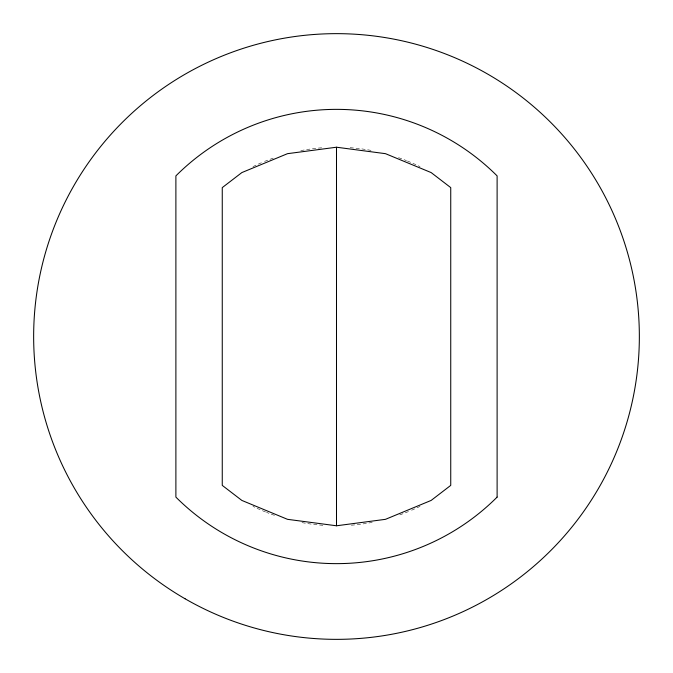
<?xml version="1.0" encoding="UTF-8"?>
<svg xmlns="http://www.w3.org/2000/svg" width="673" height="673" viewBox="0 0 673 673"><rect width="100%" height="100%" fill="white"/><g stroke="black" fill="none" stroke-linecap="round" stroke-linejoin="round"><path stroke-width="0.5" stroke-dasharray="3.37 2.52" d="M420.028 506.357A189.281 189.281 0 0 1 409.428 511.169M408.444 511.573A189.281 189.281 0 0 1 398.542 515.325M372.186 522.391A189.281 189.281 0 0 1 350.145 525.285M322.855 525.285A189.281 189.281 0 0 1 300.814 522.391M274.458 515.325A189.281 189.281 0 0 1 266.525 512.372M265.541 511.976A189.281 189.281 0 0 1 252.972 506.357M252.972 166.643A189.281 189.281 0 0 1 263.572 161.831M264.556 161.427A189.281 189.281 0 0 1 274.458 157.675M300.814 150.609A189.281 189.281 0 0 1 322.855 147.715M350.145 147.715A189.281 189.281 0 0 1 372.186 150.609M398.542 157.675A189.281 189.281 0 0 1 406.475 160.628M407.459 161.024A189.281 189.281 0 0 1 420.028 166.643"/><path stroke-width="1.01" d="M336.5 147.219L287.514 153.671L241.859 172.574L222.258 187.616L222.258 485.384L241.859 500.426L287.514 519.329L336.5 525.781L385.486 519.329L431.141 500.426L450.742 485.384L450.742 187.616L431.141 172.574L385.486 153.671L336.5 147.219L336.5 525.781M497.111 497.111L497.111 175.889A227.138 227.138 0 0 0 175.889 175.889L175.889 497.111A227.138 227.138 0 0 0 497.111 497.111M185.075 598.777A302.85 302.85 0 0 0 639.35 336.5A302.85 302.85 0 0 0 185.075 74.223A302.85 302.85 0 0 0 185.075 598.777"/></g></svg>
